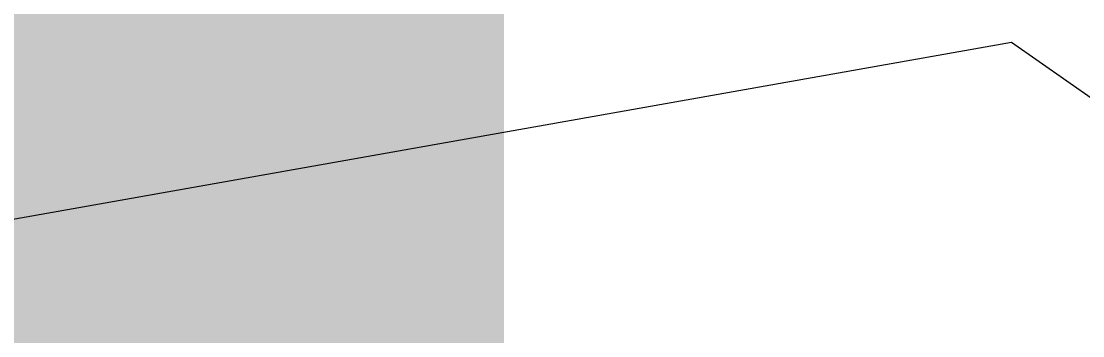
# Model space of a CAD drawing. Header units: millimetres. Extents: x -455656 to 9247092, y 0 to 412358.
# Drawn here: x -194450.18 to -194439.33, y 354052.14 to 354055.35 of the extents above; entities that cross this region are included whole.
import ezdxf
from ezdxf import colors
from ezdxf.entities.mleader import LeaderData, LeaderLine
from ezdxf.enums import TextEntityAlignment as Align
from ezdxf.math import Vec2, Vec3

# ---------------------------------------------------------------- set-up
doc = ezdxf.new("R2018")
doc.units = ezdxf.units.MM
doc.header["$MEASUREMENT"] = 0
doc.layers.get('0').update_dxf_attribs({"color": 250, "lineweight": 9})
doc.layers.add('АР_Названия помещений', color=124, linetype='Continuous', lineweight=5, plot=False)
for name, color, linetype, lineweight in [('АР_Номер помещения', 1, 'Continuous', 25), ('АР_Помещения_площадь', 19, 'Continuous', 9), ('подлога', 250, 'Continuous', 9)]:
    doc.layers.add(name, color=color, linetype=linetype, lineweight=lineweight)
doc.styles.add('ISOCPEUR', font='isocpeur.ttf', dxfattribs={"width": 0.7})
doc.styles.get("Standard").update_dxf_attribs({"font": 'isocpeur.ttf'})

# ---------------------------------------------------------------- blocks, each defined once
blk = doc.blocks.new('*U38')
at = {"color": 7, "style": 'ISOCPEUR', "width": 0.7, "flags": 1}
blk.add_attdef('КАТЕГОРИЯ', (-499.166, -2092.186), '', height=250, dxfattribs=at)
at = {"layer": 'АР_Номер помещения', "color": 7, "style": 'ISOCPEUR', "width": 0.7}
blk.add_attdef('НОМЕР_ПОМЕЩЕНИЯ', text='', height=300, dxfattribs=at).set_placement((171.596, -1559.329), align=Align.MIDDLE_CENTER)
at = {"layer": 'АР_Помещения_площадь', "color": 7, "lineweight": 30, "width": 0.7, "flags": 104}
blk.add_attdef('ИМЯ_ПОМЕЩЕНИЯ', text='', height=100, dxfattribs=at).set_placement((157.628, 1217.141), align=Align.MIDDLE_CENTER)
at = {"layer": 'АР_Помещения_площадь', "color": 7, "style": 'ISOCPEUR', "width": 0.7}
blk.add_attdef('ПЛОЩАДЬ_ПОМЕЩЕНИЯ', text='', height=200, dxfattribs=at).set_placement((1364.568, -1460.133), align=Align.MIDDLE_RIGHT)
blk = doc.blocks.new('*U54')
at = {"color": 7, "style": 'ISOCPEUR', "width": 0.7, "flags": 1}
blk.add_attdef('КАТЕГОРИЯ', (-499.166, -2092.186), '', height=250, dxfattribs=at)
at = {"layer": 'АР_Номер помещения', "color": 7, "style": 'ISOCPEUR', "width": 0.7}
blk.add_attdef('НОМЕР_ПОМЕЩЕНИЯ', text='', height=300, dxfattribs=at).set_placement((3509.935, -2299.443), align=Align.MIDDLE_CENTER)
at = {"layer": 'АР_Помещения_площадь', "color": 7, "lineweight": 30, "width": 0.7, "flags": 104}
blk.add_attdef('ИМЯ_ПОМЕЩЕНИЯ', text='', height=100, dxfattribs=at).set_placement((157.628, 1217.141), align=Align.MIDDLE_CENTER)
at = {"layer": 'АР_Помещения_площадь', "color": 7, "style": 'ISOCPEUR', "width": 0.7}
blk.add_attdef('ПЛОЩАДЬ_ПОМЕЩЕНИЯ', text='', height=200, dxfattribs=at).set_placement((4056.614, -3701.768), align=Align.MIDDLE_RIGHT)
blk = doc.blocks.new('*U56')
at = {"color": 7, "style": 'ISOCPEUR', "width": 0.7, "flags": 1}
blk.add_attdef('КАТЕГОРИЯ', (-499.166, -2092.186), '', height=250, dxfattribs=at)
at = {"layer": 'АР_Номер помещения', "color": 7, "style": 'ISOCPEUR', "width": 0.7}
blk.add_attdef('НОМЕР_ПОМЕЩЕНИЯ', text='', height=300, dxfattribs=at).set_placement((-5271.022, -1713.491), align=Align.MIDDLE_CENTER)
at = {"layer": 'АР_Помещения_площадь', "color": 7, "lineweight": 30, "width": 0.7, "flags": 104}
blk.add_attdef('ИМЯ_ПОМЕЩЕНИЯ', text='', height=100, dxfattribs=at).set_placement((157.628, 1217.141), align=Align.MIDDLE_CENTER)
at = {"layer": 'АР_Помещения_площадь', "color": 7, "style": 'ISOCPEUR', "width": 0.7}
blk.add_attdef('ПЛОЩАДЬ_ПОМЕЩЕНИЯ', text='', height=200, dxfattribs=at).set_placement((-3511.073, -2722.763), align=Align.MIDDLE_RIGHT)
blk = doc.blocks.new('*U62')
at = {"color": 7, "style": 'ISOCPEUR', "width": 0.7, "flags": 1}
blk.add_attdef('КАТЕГОРИЯ', (-499.166, -2092.186), '', height=250, dxfattribs=at)
at = {"layer": 'АР_Номер помещения', "color": 7, "style": 'ISOCPEUR', "width": 0.7}
blk.add_attdef('НОМЕР_ПОМЕЩЕНИЯ', text='', height=300, dxfattribs=at).set_placement((-10209.656, 3494.977), align=Align.MIDDLE_CENTER)
at = {"layer": 'АР_Помещения_площадь', "color": 7, "style": 'ISOCPEUR', "width": 0.7}
blk.add_attdef('ПЛОЩАДЬ_ПОМЕЩЕНИЯ', text='', height=200, dxfattribs=at).set_placement((-8321.766, 2254.956), align=Align.MIDDLE_RIGHT)
at = {"layer": 'АР_Помещения_площадь', "color": 7, "lineweight": 30, "width": 0.7, "flags": 104}
blk.add_attdef('ИМЯ_ПОМЕЩЕНИЯ', text='', height=100, dxfattribs=at).set_placement((157.628, 1217.141), align=Align.MIDDLE_CENTER)
blk = doc.blocks.new('*U293')
at = {"color": 7, "style": 'ISOCPEUR', "width": 0.7, "flags": 1}
blk.add_attdef('КАТЕГОРИЯ', (-499.166, -2092.186), '', height=250, dxfattribs=at)
at = {"layer": 'АР_Номер помещения', "color": 7, "style": 'ISOCPEUR', "width": 0.7}
blk.add_attdef('НОМЕР_ПОМЕЩЕНИЯ', text='', height=300, dxfattribs=at).set_placement((-1382.058, -1075.324), align=Align.MIDDLE_CENTER)
at = {"layer": 'АР_Помещения_площадь', "color": 7, "lineweight": 30, "width": 0.7, "flags": 104}
blk.add_attdef('ИМЯ_ПОМЕЩЕНИЯ', text='', height=100, dxfattribs=at).set_placement((157.628, 1217.141), align=Align.MIDDLE_CENTER)
at = {"layer": 'АР_Помещения_площадь', "color": 7, "style": 'ISOCPEUR', "width": 0.7}
blk.add_attdef('ПЛОЩАДЬ_ПОМЕЩЕНИЯ', text='', height=200, dxfattribs=at).set_placement((556.692, -1560.833), align=Align.MIDDLE_RIGHT)
blk = doc.blocks.new('_DotSmall')
at = {"color": 0, "linetype": 'ByBlock', "const_width": 0.5}
blk.add_lwpolyline([(-0.0625, 0, 1), (0.0625, 0, 1)], format="xyb", close=True, dxfattribs=at)

msp = doc.modelspace()

# ---------------------------------------------------------------- linework, layer by layer
at = {"layer": 'подлога', "color": 5, "lineweight": 0, "ltscale": 100, "transparency": 33554687}
msp.add_lwpolyline([(-194458.391, 354020.685), (-194463.583, 354049.978), (-194462.793, 354051.109), (-194440.053, 354055.139), (-194438.923, 354054.349), (-194438.22, 354050.387), (-194439.138, 354049.977), (-194439.421, 354050.174), (-194443.983, 354049.366), (-194444.082, 354049.224), (-194446.185, 354047.118), (-194446.572, 354045.811), (-194445.53, 354039.929)], dxfattribs=at)
msp.add_lwpolyline([(-194458.391, 354020.685), (-194463.583, 354049.978), (-194462.793, 354051.109), (-194440.053, 354055.139), (-194438.923, 354054.349), (-194438.22, 354050.387), (-194439.138, 354049.977), (-194439.421, 354050.174), (-194443.983, 354049.366), (-194444.082, 354049.224), (-194446.185, 354047.118), (-194446.572, 354045.811), (-194445.53, 354039.929)], dxfattribs=at)
msp.add_lwpolyline([(-194458.391, 354020.685), (-194463.583, 354049.978), (-194462.793, 354051.109), (-194440.053, 354055.139), (-194438.923, 354054.349), (-194438.22, 354050.387), (-194439.138, 354049.977), (-194439.421, 354050.174), (-194443.983, 354049.366), (-194444.082, 354049.224), (-194446.185, 354047.118), (-194446.572, 354045.811), (-194445.53, 354039.929)], dxfattribs=at)
msp.add_lwpolyline([(-194458.391, 354020.685), (-194463.583, 354049.978), (-194462.793, 354051.109), (-194440.053, 354055.139), (-194438.923, 354054.349), (-194438.22, 354050.387), (-194439.138, 354049.977), (-194439.421, 354050.174), (-194443.983, 354049.366), (-194444.082, 354049.224), (-194446.185, 354047.118), (-194446.572, 354045.811), (-194445.53, 354039.929)], dxfattribs=at)
msp.add_lwpolyline([(-194458.391, 354020.685), (-194463.583, 354049.978), (-194462.793, 354051.109), (-194440.053, 354055.139), (-194438.923, 354054.349), (-194438.22, 354050.387), (-194439.138, 354049.977), (-194439.421, 354050.174), (-194443.983, 354049.366), (-194444.082, 354049.224), (-194446.185, 354047.118), (-194446.572, 354045.811), (-194445.53, 354039.929)], dxfattribs=at)
msp.add_lwpolyline([(-194458.391, 354020.685), (-194463.583, 354049.978), (-194462.793, 354051.109), (-194440.053, 354055.139), (-194438.923, 354054.349), (-194438.22, 354050.387), (-194439.138, 354049.977), (-194439.421, 354050.174), (-194443.983, 354049.366), (-194444.082, 354049.224), (-194446.185, 354047.118), (-194446.572, 354045.811), (-194445.53, 354039.929)], dxfattribs=at)
msp.add_lwpolyline([(-194458.391, 354020.685), (-194463.583, 354049.978), (-194462.793, 354051.109), (-194440.053, 354055.139), (-194438.923, 354054.349), (-194438.22, 354050.387), (-194439.138, 354049.977), (-194439.421, 354050.174), (-194443.983, 354049.366), (-194444.082, 354049.224), (-194446.185, 354047.118), (-194446.572, 354045.811), (-194445.53, 354039.929)], dxfattribs=at)
msp.add_lwpolyline([(-194458.391, 354020.685), (-194463.583, 354049.978), (-194462.793, 354051.109), (-194440.053, 354055.139), (-194438.923, 354054.349), (-194438.22, 354050.387), (-194439.138, 354049.977), (-194439.421, 354050.174), (-194443.983, 354049.366), (-194444.082, 354049.224), (-194446.185, 354047.118), (-194446.572, 354045.811), (-194445.53, 354039.929)], dxfattribs=at)
msp.add_lwpolyline([(-194458.391, 354020.685), (-194463.583, 354049.978), (-194462.793, 354051.109), (-194440.053, 354055.139), (-194438.923, 354054.349), (-194438.22, 354050.387), (-194439.138, 354049.977), (-194439.421, 354050.174), (-194443.983, 354049.366), (-194444.082, 354049.224), (-194446.185, 354047.118), (-194446.572, 354045.811), (-194445.53, 354039.929)], dxfattribs=at)
msp.add_lwpolyline([(-194458.391, 354020.685), (-194463.583, 354049.978), (-194462.793, 354051.109), (-194440.053, 354055.139), (-194438.923, 354054.349), (-194438.22, 354050.387), (-194439.138, 354049.977), (-194439.421, 354050.174), (-194443.983, 354049.366), (-194444.082, 354049.224), (-194446.185, 354047.118), (-194446.572, 354045.811), (-194445.53, 354039.929)], dxfattribs=at)
msp.add_lwpolyline([(-194458.391, 354020.685), (-194463.583, 354049.978), (-194462.793, 354051.109), (-194440.053, 354055.139), (-194438.923, 354054.349), (-194438.22, 354050.387), (-194439.138, 354049.977), (-194439.421, 354050.174), (-194443.983, 354049.366), (-194444.082, 354049.224), (-194446.185, 354047.118), (-194446.572, 354045.811), (-194445.53, 354039.929)], dxfattribs=at)
msp.add_lwpolyline([(-194458.391, 354020.685), (-194463.583, 354049.978), (-194462.793, 354051.109), (-194440.053, 354055.139), (-194438.923, 354054.349), (-194438.22, 354050.387), (-194439.138, 354049.977), (-194439.421, 354050.174), (-194443.983, 354049.366), (-194444.082, 354049.224), (-194446.185, 354047.118), (-194446.572, 354045.811), (-194445.53, 354039.929)], dxfattribs=at)
msp.add_lwpolyline([(-194458.391, 354020.685), (-194463.583, 354049.978), (-194462.793, 354051.109), (-194440.053, 354055.139), (-194438.923, 354054.349), (-194438.22, 354050.387), (-194439.138, 354049.977), (-194439.421, 354050.174), (-194443.983, 354049.366), (-194444.082, 354049.224), (-194446.185, 354047.118), (-194446.572, 354045.811), (-194445.53, 354039.929)], dxfattribs=at)
msp.add_lwpolyline([(-194458.391, 354020.685), (-194463.583, 354049.978), (-194462.793, 354051.109), (-194440.053, 354055.139), (-194438.923, 354054.349), (-194438.22, 354050.387), (-194439.138, 354049.977), (-194439.421, 354050.174), (-194443.983, 354049.366), (-194444.082, 354049.224), (-194446.185, 354047.118), (-194446.572, 354045.811), (-194445.53, 354039.929)], dxfattribs=at)
msp.add_lwpolyline([(-194458.391, 354020.685), (-194463.583, 354049.978), (-194462.793, 354051.109), (-194440.053, 354055.139), (-194438.923, 354054.349), (-194438.22, 354050.387), (-194439.138, 354049.977), (-194439.421, 354050.174), (-194443.983, 354049.366), (-194444.082, 354049.224), (-194446.185, 354047.118), (-194446.572, 354045.811), (-194445.53, 354039.929)], dxfattribs=at)
msp.add_lwpolyline([(-194458.391, 354020.685), (-194463.583, 354049.978), (-194462.793, 354051.109), (-194440.053, 354055.139), (-194438.923, 354054.349), (-194438.22, 354050.387), (-194439.138, 354049.977), (-194439.421, 354050.174), (-194443.983, 354049.366), (-194444.082, 354049.224), (-194446.185, 354047.118), (-194446.572, 354045.811), (-194445.53, 354039.929)], dxfattribs=at)
msp.add_lwpolyline([(-194458.391, 354020.685), (-194463.583, 354049.978), (-194462.793, 354051.109), (-194440.053, 354055.139), (-194438.923, 354054.349), (-194438.22, 354050.387), (-194439.138, 354049.977), (-194439.421, 354050.174), (-194443.983, 354049.366), (-194444.082, 354049.224), (-194446.185, 354047.118), (-194446.572, 354045.811), (-194445.53, 354039.929)], dxfattribs=at)
msp.add_lwpolyline([(-194458.391, 354020.685), (-194463.583, 354049.978), (-194462.793, 354051.109), (-194440.053, 354055.139), (-194438.923, 354054.349), (-194438.22, 354050.387), (-194439.138, 354049.977), (-194439.421, 354050.174), (-194443.983, 354049.366), (-194444.082, 354049.224), (-194446.185, 354047.118), (-194446.572, 354045.811), (-194445.53, 354039.929)], dxfattribs=at)
msp.add_lwpolyline([(-194458.391, 354020.685), (-194463.583, 354049.978), (-194462.793, 354051.109), (-194440.053, 354055.139), (-194438.923, 354054.349), (-194438.22, 354050.387), (-194439.138, 354049.977), (-194439.421, 354050.174), (-194443.983, 354049.366), (-194444.082, 354049.224), (-194446.185, 354047.118), (-194446.572, 354045.811), (-194445.53, 354039.929)], dxfattribs=at)
msp.add_lwpolyline([(-194458.391, 354020.685), (-194463.583, 354049.978), (-194462.793, 354051.109), (-194440.053, 354055.139), (-194438.923, 354054.349), (-194438.22, 354050.387), (-194439.138, 354049.977), (-194439.421, 354050.174), (-194443.983, 354049.366), (-194444.082, 354049.224), (-194446.185, 354047.118), (-194446.572, 354045.811), (-194445.53, 354039.929)], dxfattribs=at)
msp.add_lwpolyline([(-194458.391, 354020.685), (-194463.583, 354049.978), (-194462.793, 354051.109), (-194440.053, 354055.139), (-194438.923, 354054.349), (-194438.22, 354050.387), (-194439.138, 354049.977), (-194439.421, 354050.174), (-194443.983, 354049.366), (-194444.082, 354049.224), (-194446.185, 354047.118), (-194446.572, 354045.811), (-194445.53, 354039.929)], dxfattribs=at)
msp.add_lwpolyline([(-194458.391, 354020.685), (-194463.583, 354049.978), (-194462.793, 354051.109), (-194440.053, 354055.139), (-194438.923, 354054.349), (-194438.22, 354050.387), (-194439.138, 354049.977), (-194439.421, 354050.174), (-194443.983, 354049.366), (-194444.082, 354049.224), (-194446.185, 354047.118), (-194446.572, 354045.811), (-194445.53, 354039.929)], dxfattribs=at)
msp.add_lwpolyline([(-194458.391, 354020.685), (-194463.583, 354049.978), (-194462.793, 354051.109), (-194440.053, 354055.139), (-194438.923, 354054.349), (-194438.22, 354050.387), (-194439.138, 354049.977), (-194439.421, 354050.174), (-194443.983, 354049.366), (-194444.082, 354049.224), (-194446.185, 354047.118), (-194446.572, 354045.811), (-194445.53, 354039.929)], dxfattribs=at)
msp.add_lwpolyline([(-194458.391, 354020.685), (-194463.583, 354049.978), (-194462.793, 354051.109), (-194440.053, 354055.139), (-194438.923, 354054.349), (-194438.22, 354050.387), (-194439.138, 354049.977), (-194439.421, 354050.174), (-194443.983, 354049.366), (-194444.082, 354049.224), (-194446.185, 354047.118), (-194446.572, 354045.811), (-194445.53, 354039.929)], dxfattribs=at)
msp.add_lwpolyline([(-194458.391, 354020.685), (-194463.583, 354049.978), (-194462.793, 354051.109), (-194440.053, 354055.139), (-194438.923, 354054.349), (-194438.22, 354050.387), (-194439.138, 354049.977), (-194439.421, 354050.174), (-194443.983, 354049.366), (-194444.082, 354049.224), (-194446.185, 354047.118), (-194446.572, 354045.811), (-194445.53, 354039.929)], dxfattribs=at)
msp.add_lwpolyline([(-194458.391, 354020.685), (-194463.583, 354049.978), (-194462.793, 354051.109), (-194440.053, 354055.139), (-194438.923, 354054.349), (-194438.22, 354050.387), (-194439.138, 354049.977), (-194439.421, 354050.174), (-194443.983, 354049.366), (-194444.082, 354049.224), (-194446.185, 354047.118), (-194446.572, 354045.811), (-194445.53, 354039.929)], dxfattribs=at)
msp.add_lwpolyline([(-194458.391, 354020.685), (-194463.583, 354049.978), (-194462.793, 354051.109), (-194440.053, 354055.139), (-194438.923, 354054.349), (-194438.22, 354050.387), (-194439.138, 354049.977), (-194439.421, 354050.174), (-194443.983, 354049.366), (-194444.082, 354049.224), (-194446.185, 354047.118), (-194446.572, 354045.811), (-194445.53, 354039.929)], dxfattribs=at)
msp.add_lwpolyline([(-194458.391, 354020.685), (-194463.583, 354049.978), (-194462.793, 354051.109), (-194440.053, 354055.139), (-194438.923, 354054.349), (-194438.22, 354050.387), (-194439.138, 354049.977), (-194439.421, 354050.174), (-194443.983, 354049.366), (-194444.082, 354049.224), (-194446.185, 354047.118), (-194446.572, 354045.811), (-194445.53, 354039.929)], dxfattribs=at)
msp.add_lwpolyline([(-194458.391, 354020.685), (-194463.583, 354049.978), (-194462.793, 354051.109), (-194440.053, 354055.139), (-194438.923, 354054.349), (-194438.22, 354050.387), (-194439.138, 354049.977), (-194439.421, 354050.174), (-194443.983, 354049.366), (-194444.082, 354049.224), (-194446.185, 354047.118), (-194446.572, 354045.811), (-194445.53, 354039.929)], dxfattribs=at)
msp.add_lwpolyline([(-194458.391, 354020.685), (-194463.583, 354049.978), (-194462.793, 354051.109), (-194440.053, 354055.139), (-194438.923, 354054.349), (-194438.22, 354050.387), (-194439.138, 354049.977), (-194439.421, 354050.174), (-194443.983, 354049.366), (-194444.082, 354049.224), (-194446.185, 354047.118), (-194446.572, 354045.811), (-194445.53, 354039.929)], dxfattribs=at)
msp.add_lwpolyline([(-194458.391, 354020.685), (-194463.583, 354049.978), (-194462.793, 354051.109), (-194440.053, 354055.139), (-194438.923, 354054.349), (-194438.22, 354050.387), (-194439.138, 354049.977), (-194439.421, 354050.174), (-194443.983, 354049.366), (-194444.082, 354049.224), (-194446.185, 354047.118), (-194446.572, 354045.811), (-194445.53, 354039.929)], dxfattribs=at)
msp.add_lwpolyline([(-194458.391, 354020.685), (-194463.583, 354049.978), (-194462.793, 354051.109), (-194440.053, 354055.139), (-194438.923, 354054.349), (-194438.22, 354050.387), (-194439.138, 354049.977), (-194439.421, 354050.174), (-194443.983, 354049.366), (-194444.082, 354049.224), (-194446.185, 354047.118), (-194446.572, 354045.811), (-194445.53, 354039.929)], dxfattribs=at)
msp.add_lwpolyline([(-194458.391, 354020.685), (-194463.583, 354049.978), (-194462.793, 354051.109), (-194440.053, 354055.139), (-194438.923, 354054.349), (-194438.22, 354050.387), (-194439.138, 354049.977), (-194439.421, 354050.174), (-194443.983, 354049.366), (-194444.082, 354049.224), (-194446.185, 354047.118), (-194446.572, 354045.811), (-194445.53, 354039.929)], dxfattribs=at)
msp.add_lwpolyline([(-194458.391, 354020.685), (-194463.583, 354049.978), (-194462.793, 354051.109), (-194440.053, 354055.139), (-194438.923, 354054.349), (-194438.22, 354050.387), (-194439.138, 354049.977), (-194439.421, 354050.174), (-194443.983, 354049.366), (-194444.082, 354049.224), (-194446.185, 354047.118), (-194446.572, 354045.811), (-194445.53, 354039.929)], dxfattribs=at)
msp.add_lwpolyline([(-194458.391, 354020.685), (-194463.583, 354049.978), (-194462.793, 354051.109), (-194440.053, 354055.139), (-194438.923, 354054.349), (-194438.22, 354050.387), (-194439.138, 354049.977), (-194439.421, 354050.174), (-194443.983, 354049.366), (-194444.082, 354049.224), (-194446.185, 354047.118), (-194446.572, 354045.811), (-194445.53, 354039.929)], dxfattribs=at)
msp.add_lwpolyline([(-194458.391, 354020.685), (-194463.583, 354049.978), (-194462.793, 354051.109), (-194440.053, 354055.139), (-194438.923, 354054.349), (-194438.22, 354050.387), (-194439.138, 354049.977), (-194439.421, 354050.174), (-194443.983, 354049.366), (-194444.082, 354049.224), (-194446.185, 354047.118), (-194446.572, 354045.811), (-194445.53, 354039.929)], dxfattribs=at)
msp.add_lwpolyline([(-194458.391, 354020.685), (-194463.583, 354049.978), (-194462.793, 354051.109), (-194440.053, 354055.139), (-194438.923, 354054.349), (-194438.22, 354050.387), (-194439.138, 354049.977), (-194439.421, 354050.174), (-194443.983, 354049.366), (-194444.082, 354049.224), (-194446.185, 354047.118), (-194446.572, 354045.811), (-194445.53, 354039.929)], dxfattribs=at)
msp.add_lwpolyline([(-194458.391, 354020.685), (-194463.583, 354049.978), (-194462.793, 354051.109), (-194440.053, 354055.139), (-194438.923, 354054.349), (-194438.22, 354050.387), (-194439.138, 354049.977), (-194439.421, 354050.174), (-194443.983, 354049.366), (-194444.082, 354049.224), (-194446.185, 354047.118), (-194446.572, 354045.811), (-194445.53, 354039.929)], dxfattribs=at)
msp.add_lwpolyline([(-194458.391, 354020.685), (-194463.583, 354049.978), (-194462.793, 354051.109), (-194440.053, 354055.139), (-194438.923, 354054.349), (-194438.22, 354050.387), (-194439.138, 354049.977), (-194439.421, 354050.174), (-194443.983, 354049.366), (-194444.082, 354049.224), (-194446.185, 354047.118), (-194446.572, 354045.811), (-194445.53, 354039.929)], dxfattribs=at)
msp.add_lwpolyline([(-194458.391, 354020.685), (-194463.583, 354049.978), (-194462.793, 354051.109), (-194440.053, 354055.139), (-194438.923, 354054.349), (-194438.22, 354050.387), (-194439.138, 354049.977), (-194439.421, 354050.174), (-194443.983, 354049.366), (-194444.082, 354049.224), (-194446.185, 354047.118), (-194446.572, 354045.811), (-194445.53, 354039.929)], dxfattribs=at)
msp.add_lwpolyline([(-194458.391, 354020.685), (-194463.583, 354049.978), (-194462.793, 354051.109), (-194440.053, 354055.139), (-194438.923, 354054.349), (-194438.22, 354050.387), (-194439.138, 354049.977), (-194439.421, 354050.174), (-194443.983, 354049.366), (-194444.082, 354049.224), (-194446.185, 354047.118), (-194446.572, 354045.811), (-194445.53, 354039.929)], dxfattribs=at)
msp.add_lwpolyline([(-194458.391, 354020.685), (-194463.583, 354049.978), (-194462.793, 354051.109), (-194440.053, 354055.139), (-194438.923, 354054.349), (-194438.22, 354050.387), (-194439.138, 354049.977), (-194439.421, 354050.174), (-194443.983, 354049.366), (-194444.082, 354049.224), (-194446.185, 354047.118), (-194446.572, 354045.811), (-194445.53, 354039.929)], dxfattribs=at)
msp.add_lwpolyline([(-194458.391, 354020.685), (-194463.583, 354049.978), (-194462.793, 354051.109), (-194440.053, 354055.139), (-194438.923, 354054.349), (-194438.22, 354050.387), (-194439.138, 354049.977), (-194439.421, 354050.174), (-194443.983, 354049.366), (-194444.082, 354049.224), (-194446.185, 354047.118), (-194446.572, 354045.811), (-194445.53, 354039.929)], dxfattribs=at)
msp.add_lwpolyline([(-194458.391, 354020.685), (-194463.583, 354049.978), (-194462.793, 354051.109), (-194440.053, 354055.139), (-194438.923, 354054.349), (-194438.22, 354050.387), (-194439.138, 354049.977), (-194439.421, 354050.174), (-194443.983, 354049.366), (-194444.082, 354049.224), (-194446.185, 354047.118), (-194446.572, 354045.811), (-194445.53, 354039.929)], dxfattribs=at)
msp.add_lwpolyline([(-194458.391, 354020.685), (-194463.583, 354049.978), (-194462.793, 354051.109), (-194440.053, 354055.139), (-194438.923, 354054.349), (-194438.22, 354050.387), (-194439.138, 354049.977), (-194439.421, 354050.174), (-194443.983, 354049.366), (-194444.082, 354049.224), (-194446.185, 354047.118), (-194446.572, 354045.811), (-194445.53, 354039.929)], dxfattribs=at)
msp.add_lwpolyline([(-194458.391, 354020.685), (-194463.583, 354049.978), (-194462.793, 354051.109), (-194440.053, 354055.139), (-194438.923, 354054.349), (-194438.22, 354050.387), (-194439.138, 354049.977), (-194439.421, 354050.174), (-194443.983, 354049.366), (-194444.082, 354049.224), (-194446.185, 354047.118), (-194446.572, 354045.811), (-194445.53, 354039.929)], dxfattribs=at)
msp.add_lwpolyline([(-194458.391, 354020.685), (-194463.583, 354049.978), (-194462.793, 354051.109), (-194440.053, 354055.139), (-194438.923, 354054.349), (-194438.22, 354050.387), (-194439.138, 354049.977), (-194439.421, 354050.174), (-194443.983, 354049.366), (-194444.082, 354049.224), (-194446.185, 354047.118), (-194446.572, 354045.811), (-194445.53, 354039.929)], dxfattribs=at)
msp.add_lwpolyline([(-194458.391, 354020.685), (-194463.583, 354049.978), (-194462.793, 354051.109), (-194440.053, 354055.139), (-194438.923, 354054.349), (-194438.22, 354050.387), (-194439.138, 354049.977), (-194439.421, 354050.174), (-194443.983, 354049.366), (-194444.082, 354049.224), (-194446.185, 354047.118), (-194446.572, 354045.811), (-194445.53, 354039.929)], dxfattribs=at)
msp.add_lwpolyline([(-194458.391, 354020.685), (-194463.583, 354049.978), (-194462.793, 354051.109), (-194440.053, 354055.139), (-194438.923, 354054.349), (-194438.22, 354050.387), (-194439.138, 354049.977), (-194439.421, 354050.174), (-194443.983, 354049.366), (-194444.082, 354049.224), (-194446.185, 354047.118), (-194446.572, 354045.811), (-194445.53, 354039.929)], dxfattribs=at)
msp.add_lwpolyline([(-194458.391, 354020.685), (-194463.583, 354049.978), (-194462.793, 354051.109), (-194440.053, 354055.139), (-194438.923, 354054.349), (-194438.22, 354050.387), (-194439.138, 354049.977), (-194439.421, 354050.174), (-194443.983, 354049.366), (-194444.082, 354049.224), (-194446.185, 354047.118), (-194446.572, 354045.811), (-194445.53, 354039.929)], dxfattribs=at)
msp.add_lwpolyline([(-194458.391, 354020.685), (-194463.583, 354049.978), (-194462.793, 354051.109), (-194440.053, 354055.139), (-194438.923, 354054.349), (-194438.22, 354050.387), (-194439.138, 354049.977), (-194439.421, 354050.174), (-194443.983, 354049.366), (-194444.082, 354049.224), (-194446.185, 354047.118), (-194446.572, 354045.811), (-194445.53, 354039.929)], dxfattribs=at)
msp.add_lwpolyline([(-194458.391, 354020.685), (-194463.583, 354049.978), (-194462.793, 354051.109), (-194440.053, 354055.139), (-194438.923, 354054.349), (-194438.22, 354050.387), (-194439.138, 354049.977), (-194439.421, 354050.174), (-194443.983, 354049.366), (-194444.082, 354049.224), (-194446.185, 354047.118), (-194446.572, 354045.811), (-194445.53, 354039.929)], dxfattribs=at)
msp.add_lwpolyline([(-194458.391, 354020.685), (-194463.583, 354049.978), (-194462.793, 354051.109), (-194440.053, 354055.139), (-194438.923, 354054.349), (-194438.22, 354050.387), (-194439.138, 354049.977), (-194439.421, 354050.174), (-194443.983, 354049.366), (-194444.082, 354049.224), (-194446.185, 354047.118), (-194446.572, 354045.811), (-194445.53, 354039.929)], dxfattribs=at)
msp.add_lwpolyline([(-194458.391, 354020.685), (-194463.583, 354049.978), (-194462.793, 354051.109), (-194440.053, 354055.139), (-194438.923, 354054.349), (-194438.22, 354050.387), (-194439.138, 354049.977), (-194439.421, 354050.174), (-194443.983, 354049.366), (-194444.082, 354049.224), (-194446.185, 354047.118), (-194446.572, 354045.811), (-194445.53, 354039.929)], dxfattribs=at)
msp.add_lwpolyline([(-194458.391, 354020.685), (-194463.583, 354049.978), (-194462.793, 354051.109), (-194440.053, 354055.139), (-194438.923, 354054.349), (-194438.22, 354050.387), (-194439.138, 354049.977), (-194439.421, 354050.174), (-194443.983, 354049.366), (-194444.082, 354049.224), (-194446.185, 354047.118), (-194446.572, 354045.811), (-194445.53, 354039.929)], dxfattribs=at)
msp.add_lwpolyline([(-194458.391, 354020.685), (-194463.583, 354049.978), (-194462.793, 354051.109), (-194440.053, 354055.139), (-194438.923, 354054.349), (-194438.22, 354050.387), (-194439.138, 354049.977), (-194439.421, 354050.174), (-194443.983, 354049.366), (-194444.082, 354049.224), (-194446.185, 354047.118), (-194446.572, 354045.811), (-194445.53, 354039.929)], dxfattribs=at)
msp.add_lwpolyline([(-194458.391, 354020.685), (-194463.583, 354049.978), (-194462.793, 354051.109), (-194440.053, 354055.139), (-194438.923, 354054.349), (-194438.22, 354050.387), (-194439.138, 354049.977), (-194439.421, 354050.174), (-194443.983, 354049.366), (-194444.082, 354049.224), (-194446.185, 354047.118), (-194446.572, 354045.811), (-194445.53, 354039.929)], dxfattribs=at)
msp.add_lwpolyline([(-194458.391, 354020.685), (-194463.583, 354049.978), (-194462.793, 354051.109), (-194440.053, 354055.139), (-194438.923, 354054.349), (-194438.22, 354050.387), (-194439.138, 354049.977), (-194439.421, 354050.174), (-194443.983, 354049.366), (-194444.082, 354049.224), (-194446.185, 354047.118), (-194446.572, 354045.811), (-194445.53, 354039.929)], dxfattribs=at)
msp.add_lwpolyline([(-194458.391, 354020.685), (-194463.583, 354049.978), (-194462.793, 354051.109), (-194440.053, 354055.139), (-194438.923, 354054.349), (-194438.22, 354050.387), (-194439.138, 354049.977), (-194439.421, 354050.174), (-194443.983, 354049.366), (-194444.082, 354049.224), (-194446.185, 354047.118), (-194446.572, 354045.811), (-194445.53, 354039.929)], dxfattribs=at)
msp.add_lwpolyline([(-194458.391, 354020.685), (-194463.583, 354049.978), (-194462.793, 354051.109), (-194440.053, 354055.139), (-194438.923, 354054.349), (-194438.22, 354050.387), (-194439.138, 354049.977), (-194439.421, 354050.174), (-194443.983, 354049.366), (-194444.082, 354049.224), (-194446.185, 354047.118), (-194446.572, 354045.811), (-194445.53, 354039.929)], dxfattribs=at)
msp.add_lwpolyline([(-194458.391, 354020.685), (-194463.583, 354049.978), (-194462.793, 354051.109), (-194440.053, 354055.139), (-194438.923, 354054.349), (-194438.22, 354050.387), (-194439.138, 354049.977), (-194439.421, 354050.174), (-194443.983, 354049.366), (-194444.082, 354049.224), (-194446.185, 354047.118), (-194446.572, 354045.811), (-194445.53, 354039.929)], dxfattribs=at)
msp.add_lwpolyline([(-194458.391, 354020.685), (-194463.583, 354049.978), (-194462.793, 354051.109), (-194440.053, 354055.139), (-194438.923, 354054.349), (-194438.22, 354050.387), (-194439.138, 354049.977), (-194439.421, 354050.174), (-194443.983, 354049.366), (-194444.082, 354049.224), (-194446.185, 354047.118), (-194446.572, 354045.811), (-194445.53, 354039.929)], dxfattribs=at)
msp.add_lwpolyline([(-194458.391, 354020.685), (-194463.583, 354049.978), (-194462.793, 354051.109), (-194440.053, 354055.139), (-194438.923, 354054.349), (-194438.22, 354050.387), (-194439.138, 354049.977), (-194439.421, 354050.174), (-194443.983, 354049.366), (-194444.082, 354049.224), (-194446.185, 354047.118), (-194446.572, 354045.811), (-194445.53, 354039.929)], dxfattribs=at)
msp.add_lwpolyline([(-194458.391, 354020.685), (-194463.583, 354049.978), (-194462.793, 354051.109), (-194440.053, 354055.139), (-194438.923, 354054.349), (-194438.22, 354050.387), (-194439.138, 354049.977), (-194439.421, 354050.174), (-194443.983, 354049.366), (-194444.082, 354049.224), (-194446.185, 354047.118), (-194446.572, 354045.811), (-194445.53, 354039.929)], dxfattribs=at)
msp.add_lwpolyline([(-194458.391, 354020.685), (-194463.583, 354049.978), (-194462.793, 354051.109), (-194440.053, 354055.139), (-194438.923, 354054.349), (-194438.22, 354050.387), (-194439.138, 354049.977), (-194439.421, 354050.174), (-194443.983, 354049.366), (-194444.082, 354049.224), (-194446.185, 354047.118), (-194446.572, 354045.811), (-194445.53, 354039.929)], dxfattribs=at)
msp.add_lwpolyline([(-194458.391, 354020.685), (-194463.583, 354049.978), (-194462.793, 354051.109), (-194440.053, 354055.139), (-194438.923, 354054.349), (-194438.22, 354050.387), (-194439.138, 354049.977), (-194439.421, 354050.174), (-194443.983, 354049.366), (-194444.082, 354049.224), (-194446.185, 354047.118), (-194446.572, 354045.811), (-194445.53, 354039.929)], dxfattribs=at)
msp.add_lwpolyline([(-194458.391, 354020.685), (-194463.583, 354049.978), (-194462.793, 354051.109), (-194440.053, 354055.139), (-194438.923, 354054.349), (-194438.22, 354050.387), (-194439.138, 354049.977), (-194439.421, 354050.174), (-194443.983, 354049.366), (-194444.082, 354049.224), (-194446.185, 354047.118), (-194446.572, 354045.811), (-194445.53, 354039.929)], dxfattribs=at)
msp.add_lwpolyline([(-194458.391, 354020.685), (-194463.583, 354049.978), (-194462.793, 354051.109), (-194440.053, 354055.139), (-194438.923, 354054.349), (-194438.22, 354050.387), (-194439.138, 354049.977), (-194439.421, 354050.174), (-194443.983, 354049.366), (-194444.082, 354049.224), (-194446.185, 354047.118), (-194446.572, 354045.811), (-194445.53, 354039.929)], dxfattribs=at)
msp.add_lwpolyline([(-194458.391, 354020.685), (-194463.583, 354049.978), (-194462.793, 354051.109), (-194440.053, 354055.139), (-194438.923, 354054.349), (-194438.22, 354050.387), (-194439.138, 354049.977), (-194439.421, 354050.174), (-194443.983, 354049.366), (-194444.082, 354049.224), (-194446.185, 354047.118), (-194446.572, 354045.811), (-194445.53, 354039.929)], dxfattribs=at)
msp.add_lwpolyline([(-194458.391, 354020.685), (-194463.583, 354049.978), (-194462.793, 354051.109), (-194440.053, 354055.139), (-194438.923, 354054.349), (-194438.22, 354050.387), (-194439.138, 354049.977), (-194439.421, 354050.174), (-194443.983, 354049.366), (-194444.082, 354049.224), (-194446.185, 354047.118), (-194446.572, 354045.811), (-194445.53, 354039.929)], dxfattribs=at)
msp.add_lwpolyline([(-194458.391, 354020.685), (-194463.583, 354049.978), (-194462.793, 354051.109), (-194440.053, 354055.139), (-194438.923, 354054.349), (-194438.22, 354050.387), (-194439.138, 354049.977), (-194439.421, 354050.174), (-194443.983, 354049.366), (-194444.082, 354049.224), (-194446.185, 354047.118), (-194446.572, 354045.811), (-194445.53, 354039.929)], dxfattribs=at)
msp.add_lwpolyline([(-194458.391, 354020.685), (-194463.583, 354049.978), (-194462.793, 354051.109), (-194440.053, 354055.139), (-194438.923, 354054.349), (-194438.22, 354050.387), (-194439.138, 354049.977), (-194439.421, 354050.174), (-194443.983, 354049.366), (-194444.082, 354049.224), (-194446.185, 354047.118), (-194446.572, 354045.811), (-194445.53, 354039.929)], dxfattribs=at)
msp.add_lwpolyline([(-194458.391, 354020.685), (-194463.583, 354049.978), (-194462.793, 354051.109), (-194440.053, 354055.139), (-194438.923, 354054.349), (-194438.22, 354050.387), (-194439.138, 354049.977), (-194439.421, 354050.174), (-194443.983, 354049.366), (-194444.082, 354049.224), (-194446.185, 354047.118), (-194446.572, 354045.811), (-194445.53, 354039.929)], dxfattribs=at)
msp.add_lwpolyline([(-194458.391, 354020.685), (-194463.583, 354049.978), (-194462.793, 354051.109), (-194440.053, 354055.139), (-194438.923, 354054.349), (-194438.22, 354050.387), (-194439.138, 354049.977), (-194439.421, 354050.174), (-194443.983, 354049.366), (-194444.082, 354049.224), (-194446.185, 354047.118), (-194446.572, 354045.811), (-194445.53, 354039.929)], dxfattribs=at)
msp.add_lwpolyline([(-194458.391, 354020.685), (-194463.583, 354049.978), (-194462.793, 354051.109), (-194440.053, 354055.139), (-194438.923, 354054.349), (-194438.22, 354050.387), (-194439.138, 354049.977), (-194439.421, 354050.174), (-194443.983, 354049.366), (-194444.082, 354049.224), (-194446.185, 354047.118), (-194446.572, 354045.811), (-194445.53, 354039.929)], dxfattribs=at)
msp.add_lwpolyline([(-194458.391, 354020.685), (-194463.583, 354049.978), (-194462.793, 354051.109), (-194440.053, 354055.139), (-194438.923, 354054.349), (-194438.22, 354050.387), (-194439.138, 354049.977), (-194439.421, 354050.174), (-194443.983, 354049.366), (-194444.082, 354049.224), (-194446.185, 354047.118), (-194446.572, 354045.811), (-194445.53, 354039.929)], dxfattribs=at)
msp.add_lwpolyline([(-194458.391, 354020.685), (-194463.583, 354049.978), (-194462.793, 354051.109), (-194440.053, 354055.139), (-194438.923, 354054.349), (-194438.22, 354050.387), (-194439.138, 354049.977), (-194439.421, 354050.174), (-194443.983, 354049.366), (-194444.082, 354049.224), (-194446.185, 354047.118), (-194446.572, 354045.811), (-194445.53, 354039.929)], dxfattribs=at)
msp.add_lwpolyline([(-194458.391, 354020.685), (-194463.583, 354049.978), (-194462.793, 354051.109), (-194440.053, 354055.139), (-194438.923, 354054.349), (-194438.22, 354050.387), (-194439.138, 354049.977), (-194439.421, 354050.174), (-194443.983, 354049.366), (-194444.082, 354049.224), (-194446.185, 354047.118), (-194446.572, 354045.811), (-194445.53, 354039.929)], dxfattribs=at)
msp.add_lwpolyline([(-194458.391, 354020.685), (-194463.583, 354049.978), (-194462.793, 354051.109), (-194440.053, 354055.139), (-194438.923, 354054.349), (-194438.22, 354050.387), (-194439.138, 354049.977), (-194439.421, 354050.174), (-194443.983, 354049.366), (-194444.082, 354049.224), (-194446.185, 354047.118), (-194446.572, 354045.811), (-194445.53, 354039.929)], dxfattribs=at)
msp.add_lwpolyline([(-194458.391, 354020.685), (-194463.583, 354049.978), (-194462.793, 354051.109), (-194440.053, 354055.139), (-194438.923, 354054.349), (-194438.22, 354050.387), (-194439.138, 354049.977), (-194439.421, 354050.174), (-194443.983, 354049.366), (-194444.082, 354049.224), (-194446.185, 354047.118), (-194446.572, 354045.811), (-194445.53, 354039.929)], dxfattribs=at)
msp.add_lwpolyline([(-194458.391, 354020.685), (-194463.583, 354049.978), (-194462.793, 354051.109), (-194440.053, 354055.139), (-194438.923, 354054.349), (-194438.22, 354050.387), (-194439.138, 354049.977), (-194439.421, 354050.174), (-194443.983, 354049.366), (-194444.082, 354049.224), (-194446.185, 354047.118), (-194446.572, 354045.811), (-194445.53, 354039.929)], dxfattribs=at)
msp.add_lwpolyline([(-194458.391, 354020.685), (-194463.583, 354049.978), (-194462.793, 354051.109), (-194440.053, 354055.139), (-194438.923, 354054.349), (-194438.22, 354050.387), (-194439.138, 354049.977), (-194439.421, 354050.174), (-194443.983, 354049.366), (-194444.082, 354049.224), (-194446.185, 354047.118), (-194446.572, 354045.811), (-194445.53, 354039.929)], dxfattribs=at)
msp.add_lwpolyline([(-194458.391, 354020.685), (-194463.583, 354049.978), (-194462.793, 354051.109), (-194440.053, 354055.139), (-194438.923, 354054.349), (-194438.22, 354050.387), (-194439.138, 354049.977), (-194439.421, 354050.174), (-194443.983, 354049.366), (-194444.082, 354049.224), (-194446.185, 354047.118), (-194446.572, 354045.811), (-194445.53, 354039.929)], dxfattribs=at)
msp.add_lwpolyline([(-194458.391, 354020.685), (-194463.583, 354049.978), (-194462.793, 354051.109), (-194440.053, 354055.139), (-194438.923, 354054.349), (-194438.22, 354050.387), (-194439.138, 354049.977), (-194439.421, 354050.174), (-194443.983, 354049.366), (-194444.082, 354049.224), (-194446.185, 354047.118), (-194446.572, 354045.811), (-194445.53, 354039.929)], dxfattribs=at)
msp.add_lwpolyline([(-194458.391, 354020.685), (-194463.583, 354049.978), (-194462.793, 354051.109), (-194440.053, 354055.139), (-194438.923, 354054.349), (-194438.22, 354050.387), (-194439.138, 354049.977), (-194439.421, 354050.174), (-194443.983, 354049.366), (-194444.082, 354049.224), (-194446.185, 354047.118), (-194446.572, 354045.811), (-194445.53, 354039.929)], dxfattribs=at)
msp.add_lwpolyline([(-194458.391, 354020.685), (-194463.583, 354049.978), (-194462.793, 354051.109), (-194440.053, 354055.139), (-194438.923, 354054.349), (-194438.22, 354050.387), (-194439.138, 354049.977), (-194439.421, 354050.174), (-194443.983, 354049.366), (-194444.082, 354049.224), (-194446.185, 354047.118), (-194446.572, 354045.811), (-194445.53, 354039.929)], dxfattribs=at)
msp.add_lwpolyline([(-194458.391, 354020.685), (-194463.583, 354049.978), (-194462.793, 354051.109), (-194440.053, 354055.139), (-194438.923, 354054.349), (-194438.22, 354050.387), (-194439.138, 354049.977), (-194439.421, 354050.174), (-194443.983, 354049.366), (-194444.082, 354049.224), (-194446.185, 354047.118), (-194446.572, 354045.811), (-194445.53, 354039.929)], dxfattribs=at)
msp.add_lwpolyline([(-194458.391, 354020.685), (-194463.583, 354049.978), (-194462.793, 354051.109), (-194440.053, 354055.139), (-194438.923, 354054.349), (-194438.22, 354050.387), (-194439.138, 354049.977), (-194439.421, 354050.174), (-194443.983, 354049.366), (-194444.082, 354049.224), (-194446.185, 354047.118), (-194446.572, 354045.811), (-194445.53, 354039.929)], dxfattribs=at)
msp.add_lwpolyline([(-194458.391, 354020.685), (-194463.583, 354049.978), (-194462.793, 354051.109), (-194440.053, 354055.139), (-194438.923, 354054.349), (-194438.22, 354050.387), (-194439.138, 354049.977), (-194439.421, 354050.174), (-194443.983, 354049.366), (-194444.082, 354049.224), (-194446.185, 354047.118), (-194446.572, 354045.811), (-194445.53, 354039.929)], dxfattribs=at)
msp.add_lwpolyline([(-194458.391, 354020.685), (-194463.583, 354049.978), (-194462.793, 354051.109), (-194440.053, 354055.139), (-194438.923, 354054.349), (-194438.22, 354050.387), (-194439.138, 354049.977), (-194439.421, 354050.174), (-194443.983, 354049.366), (-194444.082, 354049.224), (-194446.185, 354047.118), (-194446.572, 354045.811), (-194445.53, 354039.929)], dxfattribs=at)
msp.add_lwpolyline([(-194458.391, 354020.685), (-194463.583, 354049.978), (-194462.793, 354051.109), (-194440.053, 354055.139), (-194438.923, 354054.349), (-194438.22, 354050.387), (-194439.138, 354049.977), (-194439.421, 354050.174), (-194443.983, 354049.366), (-194444.082, 354049.224), (-194446.185, 354047.118), (-194446.572, 354045.811), (-194445.53, 354039.929)], dxfattribs=at)
msp.add_lwpolyline([(-194458.391, 354020.685), (-194463.583, 354049.978), (-194462.793, 354051.109), (-194440.053, 354055.139), (-194438.923, 354054.349), (-194438.22, 354050.387), (-194439.138, 354049.977), (-194439.421, 354050.174), (-194443.983, 354049.366), (-194444.082, 354049.224), (-194446.185, 354047.118), (-194446.572, 354045.811), (-194445.53, 354039.929)], dxfattribs=at)
msp.add_lwpolyline([(-194458.391, 354020.685), (-194463.583, 354049.978), (-194462.793, 354051.109), (-194440.053, 354055.139), (-194438.923, 354054.349), (-194438.22, 354050.387), (-194439.138, 354049.977), (-194439.421, 354050.174), (-194443.983, 354049.366), (-194444.082, 354049.224), (-194446.185, 354047.118), (-194446.572, 354045.811), (-194445.53, 354039.929)], dxfattribs=at)
msp.add_lwpolyline([(-194458.391, 354020.685), (-194463.583, 354049.978), (-194462.793, 354051.109), (-194440.053, 354055.139), (-194438.923, 354054.349), (-194438.22, 354050.387), (-194439.138, 354049.977), (-194439.421, 354050.174), (-194443.983, 354049.366), (-194444.082, 354049.224), (-194446.185, 354047.118), (-194446.572, 354045.811), (-194445.53, 354039.929)], dxfattribs=at)
msp.add_lwpolyline([(-194458.391, 354020.685), (-194463.583, 354049.978), (-194462.793, 354051.109), (-194440.053, 354055.139), (-194438.923, 354054.349), (-194438.22, 354050.387), (-194439.138, 354049.977), (-194439.421, 354050.174), (-194443.983, 354049.366), (-194444.082, 354049.224), (-194446.185, 354047.118), (-194446.572, 354045.811), (-194445.53, 354039.929)], dxfattribs=at)
msp.add_lwpolyline([(-194458.391, 354020.685), (-194463.583, 354049.978), (-194462.793, 354051.109), (-194440.053, 354055.139), (-194438.923, 354054.349), (-194438.22, 354050.387), (-194439.138, 354049.977), (-194439.421, 354050.174), (-194443.983, 354049.366), (-194444.082, 354049.224), (-194446.185, 354047.118), (-194446.572, 354045.811), (-194445.53, 354039.929)], dxfattribs=at)
msp.add_lwpolyline([(-194458.391, 354020.685), (-194463.583, 354049.978), (-194462.793, 354051.109), (-194440.053, 354055.139), (-194438.923, 354054.349), (-194438.22, 354050.387), (-194439.138, 354049.977), (-194439.421, 354050.174), (-194443.983, 354049.366), (-194444.082, 354049.224), (-194446.185, 354047.118), (-194446.572, 354045.811), (-194445.53, 354039.929)], dxfattribs=at)
msp.add_lwpolyline([(-194458.391, 354020.685), (-194463.583, 354049.978), (-194462.793, 354051.109), (-194440.053, 354055.139), (-194438.923, 354054.349), (-194438.22, 354050.387), (-194439.138, 354049.977), (-194439.421, 354050.174), (-194443.983, 354049.366), (-194444.082, 354049.224), (-194446.185, 354047.118), (-194446.572, 354045.811), (-194445.53, 354039.929)], dxfattribs=at)
msp.add_lwpolyline([(-194458.391, 354020.685), (-194463.583, 354049.978), (-194462.793, 354051.109), (-194440.053, 354055.139), (-194438.923, 354054.349), (-194438.22, 354050.387), (-194439.138, 354049.977), (-194439.421, 354050.174), (-194443.983, 354049.366), (-194444.082, 354049.224), (-194446.185, 354047.118), (-194446.572, 354045.811), (-194445.53, 354039.929)], dxfattribs=at)
msp.add_lwpolyline([(-194458.391, 354020.685), (-194463.583, 354049.978), (-194462.793, 354051.109), (-194440.053, 354055.139), (-194438.923, 354054.349), (-194438.22, 354050.387), (-194439.138, 354049.977), (-194439.421, 354050.174), (-194443.983, 354049.366), (-194444.082, 354049.224), (-194446.185, 354047.118), (-194446.572, 354045.811), (-194445.53, 354039.929)], dxfattribs=at)
msp.add_lwpolyline([(-194458.391, 354020.685), (-194463.583, 354049.978), (-194462.793, 354051.109), (-194440.053, 354055.139), (-194438.923, 354054.349), (-194438.22, 354050.387), (-194439.138, 354049.977), (-194439.421, 354050.174), (-194443.983, 354049.366), (-194444.082, 354049.224), (-194446.185, 354047.118), (-194446.572, 354045.811), (-194445.53, 354039.929)], dxfattribs=at)
msp.add_lwpolyline([(-194458.391, 354020.685), (-194463.583, 354049.978), (-194462.793, 354051.109), (-194440.053, 354055.139), (-194438.923, 354054.349), (-194438.22, 354050.387), (-194439.138, 354049.977), (-194439.421, 354050.174), (-194443.983, 354049.366), (-194444.082, 354049.224), (-194446.185, 354047.118), (-194446.572, 354045.811), (-194445.53, 354039.929)], dxfattribs=at)
msp.add_lwpolyline([(-194458.391, 354020.685), (-194463.583, 354049.978), (-194462.793, 354051.109), (-194440.053, 354055.139), (-194438.923, 354054.349), (-194438.22, 354050.387), (-194439.138, 354049.977), (-194439.421, 354050.174), (-194443.983, 354049.366), (-194444.082, 354049.224), (-194446.185, 354047.118), (-194446.572, 354045.811), (-194445.53, 354039.929)], dxfattribs=at)
msp.add_lwpolyline([(-194458.391, 354020.685), (-194463.583, 354049.978), (-194462.793, 354051.109), (-194440.053, 354055.139), (-194438.923, 354054.349), (-194438.22, 354050.387), (-194439.138, 354049.977), (-194439.421, 354050.174), (-194443.983, 354049.366), (-194444.082, 354049.224), (-194446.185, 354047.118), (-194446.572, 354045.811), (-194445.53, 354039.929)], dxfattribs=at)
msp.add_lwpolyline([(-194458.391, 354020.685), (-194463.583, 354049.978), (-194462.793, 354051.109), (-194440.053, 354055.139), (-194438.923, 354054.349), (-194438.22, 354050.387), (-194439.138, 354049.977), (-194439.421, 354050.174), (-194443.983, 354049.366), (-194444.082, 354049.224), (-194446.185, 354047.118), (-194446.572, 354045.811), (-194445.53, 354039.929)], dxfattribs=at)
msp.add_lwpolyline([(-194458.391, 354020.685), (-194463.583, 354049.978), (-194462.793, 354051.109), (-194440.053, 354055.139), (-194438.923, 354054.349), (-194438.22, 354050.387), (-194439.138, 354049.977), (-194439.421, 354050.174), (-194443.983, 354049.366), (-194444.082, 354049.224), (-194446.185, 354047.118), (-194446.572, 354045.811), (-194445.53, 354039.929)], dxfattribs=at)
msp.add_lwpolyline([(-194458.391, 354020.685), (-194463.583, 354049.978), (-194462.793, 354051.109), (-194440.053, 354055.139), (-194438.923, 354054.349), (-194438.22, 354050.387), (-194439.138, 354049.977), (-194439.421, 354050.174), (-194443.983, 354049.366), (-194444.082, 354049.224), (-194446.185, 354047.118), (-194446.572, 354045.811), (-194445.53, 354039.929)], dxfattribs=at)
msp.add_lwpolyline([(-194458.391, 354020.685), (-194463.583, 354049.978), (-194462.793, 354051.109), (-194440.053, 354055.139), (-194438.923, 354054.349), (-194438.22, 354050.387), (-194439.138, 354049.977), (-194439.421, 354050.174), (-194443.983, 354049.366), (-194444.082, 354049.224), (-194446.185, 354047.118), (-194446.572, 354045.811), (-194445.53, 354039.929)], dxfattribs=at)
msp.add_lwpolyline([(-194458.391, 354020.685), (-194463.583, 354049.978), (-194462.793, 354051.109), (-194440.053, 354055.139), (-194438.923, 354054.349), (-194438.22, 354050.387), (-194439.138, 354049.977), (-194439.421, 354050.174), (-194443.983, 354049.366), (-194444.082, 354049.224), (-194446.185, 354047.118), (-194446.572, 354045.811), (-194445.53, 354039.929)], dxfattribs=at)
msp.add_lwpolyline([(-194458.391, 354020.685), (-194463.583, 354049.978), (-194462.793, 354051.109), (-194440.053, 354055.139), (-194438.923, 354054.349), (-194438.22, 354050.387), (-194439.138, 354049.977), (-194439.421, 354050.174), (-194443.983, 354049.366), (-194444.082, 354049.224), (-194446.185, 354047.118), (-194446.572, 354045.811), (-194445.53, 354039.929)], dxfattribs=at)
msp.add_lwpolyline([(-194458.391, 354020.685), (-194463.583, 354049.978), (-194462.793, 354051.109), (-194440.053, 354055.139), (-194438.923, 354054.349), (-194438.22, 354050.387), (-194439.138, 354049.977), (-194439.421, 354050.174), (-194443.983, 354049.366), (-194444.082, 354049.224), (-194446.185, 354047.118), (-194446.572, 354045.811), (-194445.53, 354039.929)], dxfattribs=at)
msp.add_lwpolyline([(-194458.391, 354020.685), (-194463.583, 354049.978), (-194462.793, 354051.109), (-194440.053, 354055.139), (-194438.923, 354054.349), (-194438.22, 354050.387), (-194439.138, 354049.977), (-194439.421, 354050.174), (-194443.983, 354049.366), (-194444.082, 354049.224), (-194446.185, 354047.118), (-194446.572, 354045.811), (-194445.53, 354039.929)], dxfattribs=at)
at = {"layer": 'подлога', "lineweight": 18, "ltscale": 100}
for centre, radius, start, end in [((-197124.022, 363160.079), 9144.283, 272.8206375, 356.2887311), ((-197116.355, 363142.089), 9778.655, 272.592548, 356.6353914)]:
    msp.add_arc(centre, radius, start, end, dxfattribs=at)

# ---------------------------------------------------------------- block references
at = {"layer": 'подлога'}
ref = msp.add_blockref('*U38', (-196015.025, 360442.011), dxfattribs=at)
lines = msp.add_mtext('\\W0.8000;Коридор и рекреация (основная и старшая школа)', dxfattribs={"layer": 'АР_Названия помещений', "insert": (-195882.611, 357726.516), "char_height": 3701.46317, "width": 926.93997, "attachment_point": 1})
ref.add_attrib('ИМЯ_ПОМЕЩЕНИЯ', '', (-195882.611, 357726.516), dxfattribs={"flags": 104}).embed_mtext(lines)
ref = msp.add_blockref('*U56', (-199097.942, 360548.539), dxfattribs=at)
lines = msp.add_mtext('\\W0.8000;Моечная для столовой посуды', dxfattribs={"layer": 'АР_Названия помещений', "insert": (-206561.139, 358157.994), "char_height": 3197.39391, "width": 926.93997, "attachment_point": 1})
ref.add_attrib('ИМЯ_ПОМЕЩЕНИЯ', '', (-206561.139, 358157.994), dxfattribs={"flags": 104}).embed_mtext(lines)
ref = msp.add_blockref('*U54', (-217248.728, 358549.273), dxfattribs=at)
lines = msp.add_mtext('\\W0.8000;Доготовочный цех', dxfattribs={"layer": 'АР_Названия помещений', "insert": (-215485.295, 356687.647), "char_height": 3660.39391, "width": 926.93997, "attachment_point": 1})
ref.add_attrib('ИМЯ_ПОМЕЩЕНИЯ', '', (-215485.295, 356687.647), dxfattribs={"flags": 104}).embed_mtext(lines)
ref = msp.add_blockref('*U62', (-198312.961, 352249.732), dxfattribs=at)
lines = msp.add_mtext('\\W0.8000;Помещение для персонала с душем и санузлом', dxfattribs={"layer": 'АР_Названия помещений', "insert": (-208215.281, 355129.805), "char_height": 3834.47578, "width": 926.93997, "attachment_point": 1})
ref.add_attrib('ИМЯ_ПОМЕЩЕНИЯ', '', (-208215.281, 355129.805), dxfattribs={"flags": 104}).embed_mtext(lines)
ref = msp.add_blockref('*U293', (-201124.54, 356522.266), dxfattribs=at)
lines = msp.add_mtext('\\W0.8000;Кладовая сухих продуктов', dxfattribs={"layer": 'АР_Названия помещений', "insert": (-201558.957, 355853.848), "char_height": 2999.01074, "width": 926.93997, "attachment_point": 1})
ref.add_attrib('ИМЯ_ПОМЕЩЕНИЯ', '', (-201558.957, 355853.848), dxfattribs={"flags": 104}).embed_mtext(lines)

# ---------------------------------------------------------------- leaders
ml = msp.add_multileader_mtext('Standard', dxfattribs=at)
ml.set_content('{\\W0.8;-2,250}', color=256, style='ISOCPEUR')
ml.set_leader_properties(color=256, linetype='Continuous', lineweight=-1)
ml.set_arrow_properties(name='DOTSMALL')
ml.build(insert=Vec2(0, 0))
ml.multileader.update_dxf_attribs({"has_text_frame": 1, "text_left_attachment_type": 4, "text_right_attachment_type": 4, "dogleg_length": 100, "arrow_head_size": 180})
ctx = ml.context
ctx.base_point, ctx.char_height, ctx.arrow_head_size, ctx.landing_gap_size, ctx.plane_origin = Vec3(-297233.619, 376010.359), 250, 180, 50, Vec3(-296855.536, 374536.335)
ctx.left_attachment, ctx.right_attachment = 4, 4
notes = []
notes.append((ctx, [(0, (0, 0, 0), (0, 0), (1, 0), 1, [])]))
ctx.mtext.insert, ctx.mtext.width, ctx.mtext.defined_height, ctx.mtext.line_spacing_style, ctx.mtext.flow_direction = Vec3(-297183.619, 376343.692), 769.98896, 343.888, 2, 5
ml = msp.add_multileader_mtext('Standard', dxfattribs=at)
ml.set_content('{\\W0.8;-2,550}', color=256, style='ISOCPEUR')
ml.set_leader_properties(color=256, linetype='Continuous', lineweight=-1)
ml.set_arrow_properties(name='DOTSMALL')
ml.build(insert=Vec2(0, 0))
ml.multileader.update_dxf_attribs({"has_text_frame": 1, "text_left_attachment_type": 4, "text_right_attachment_type": 4, "dogleg_length": 100, "arrow_head_size": 180})
ctx = ml.context
ctx.base_point, ctx.char_height, ctx.arrow_head_size, ctx.landing_gap_size, ctx.plane_origin = Vec3(-314736.015, 367730.776, -1.962), 250, 180, 50, Vec3(-314255.682, 365486.758, -1.962)
ctx.left_attachment, ctx.right_attachment = 4, 4
notes.append((ctx, [(0, (0, 0, 0), (0, 0), (1, 0), 1, [])]))
ctx.mtext.insert, ctx.mtext.width, ctx.mtext.defined_height, ctx.mtext.line_spacing_style, ctx.mtext.flow_direction = Vec3(-314686.015, 368064.11, -1.962), 801.08641, 330.71, 2, 5
ml = msp.add_multileader_mtext('Standard', dxfattribs=at)
ml.set_content('{\\W0.8;-2,250}', color=256, style='ISOCPEUR')
ml.set_leader_properties(color=256, linetype='Continuous', lineweight=-1)
ml.set_arrow_properties(name='DOTSMALL')
ml.build(insert=Vec2(0, 0))
ml.multileader.update_dxf_attribs({"has_text_frame": 1, "text_left_attachment_type": 4, "text_right_attachment_type": 4, "dogleg_length": 100, "arrow_head_size": 180})
ctx = ml.context
ctx.base_point, ctx.char_height, ctx.arrow_head_size, ctx.landing_gap_size, ctx.plane_origin = Vec3(-336127.5, 364643.357, 0), 250, 180, 50, Vec3(-337173.964, 363586.263, 0)
ctx.left_attachment, ctx.right_attachment = 4, 4
notes.append((ctx, [(0, (0, 0, 0), (0, 0), (1, 0), 1, [])]))
ctx.mtext.insert, ctx.mtext.width, ctx.mtext.defined_height, ctx.mtext.line_spacing_style, ctx.mtext.flow_direction = Vec3(-336077.5, 364976.69, 0), 769.98896, 343.888, 2, 5
ml = msp.add_multileader_mtext('Standard', dxfattribs=at)
ml.set_content('{\\W0.8;-2,650}', color=256, style='ISOCPEUR')
ml.set_leader_properties(color=256, linetype='Continuous', lineweight=-1)
ml.set_arrow_properties(name='DOTSMALL')
ml.build(insert=Vec2(0, 0))
ml.multileader.update_dxf_attribs({"has_text_frame": 1, "text_left_attachment_type": 4, "text_right_attachment_type": 4, "dogleg_length": 100, "arrow_head_size": 180})
ctx = ml.context
ctx.base_point, ctx.char_height, ctx.arrow_head_size, ctx.landing_gap_size, ctx.plane_origin = Vec3(-302139.5, 361891.167), 250, 180, 50, Vec3(-302336.256, 360160.354)
ctx.left_attachment, ctx.right_attachment = 4, 4
notes.append((ctx, [(0, (0, 0, 0), (0, 0), (1, 0), 1, [])]))
ctx.mtext.insert, ctx.mtext.width, ctx.mtext.defined_height, ctx.mtext.line_spacing_style, ctx.mtext.flow_direction = Vec3(-302089.5, 362224.5), 881.18578, 430.987, 2, 5
for ctx, leaders in notes:
    for number, flags, end, landing, length, lines in leaders:
        leader = LeaderData()
        leader.index, (leader.has_last_leader_line, leader.has_dogleg_vector, leader.attachment_direction) = number, flags
        leader.last_leader_point, leader.dogleg_vector, leader.dogleg_length = Vec3(end), Vec3(landing), length
        for number, points, colour, breaks in lines:
            line = LeaderLine()
            line.index, line.vertices, line.color, line.breaks = number, Vec3.list(points), colors.encode_raw_color(colour), breaks
            leader.lines.append(line)
        ctx.leaders.append(leader)

doc.saveas('drawing.dxf')
